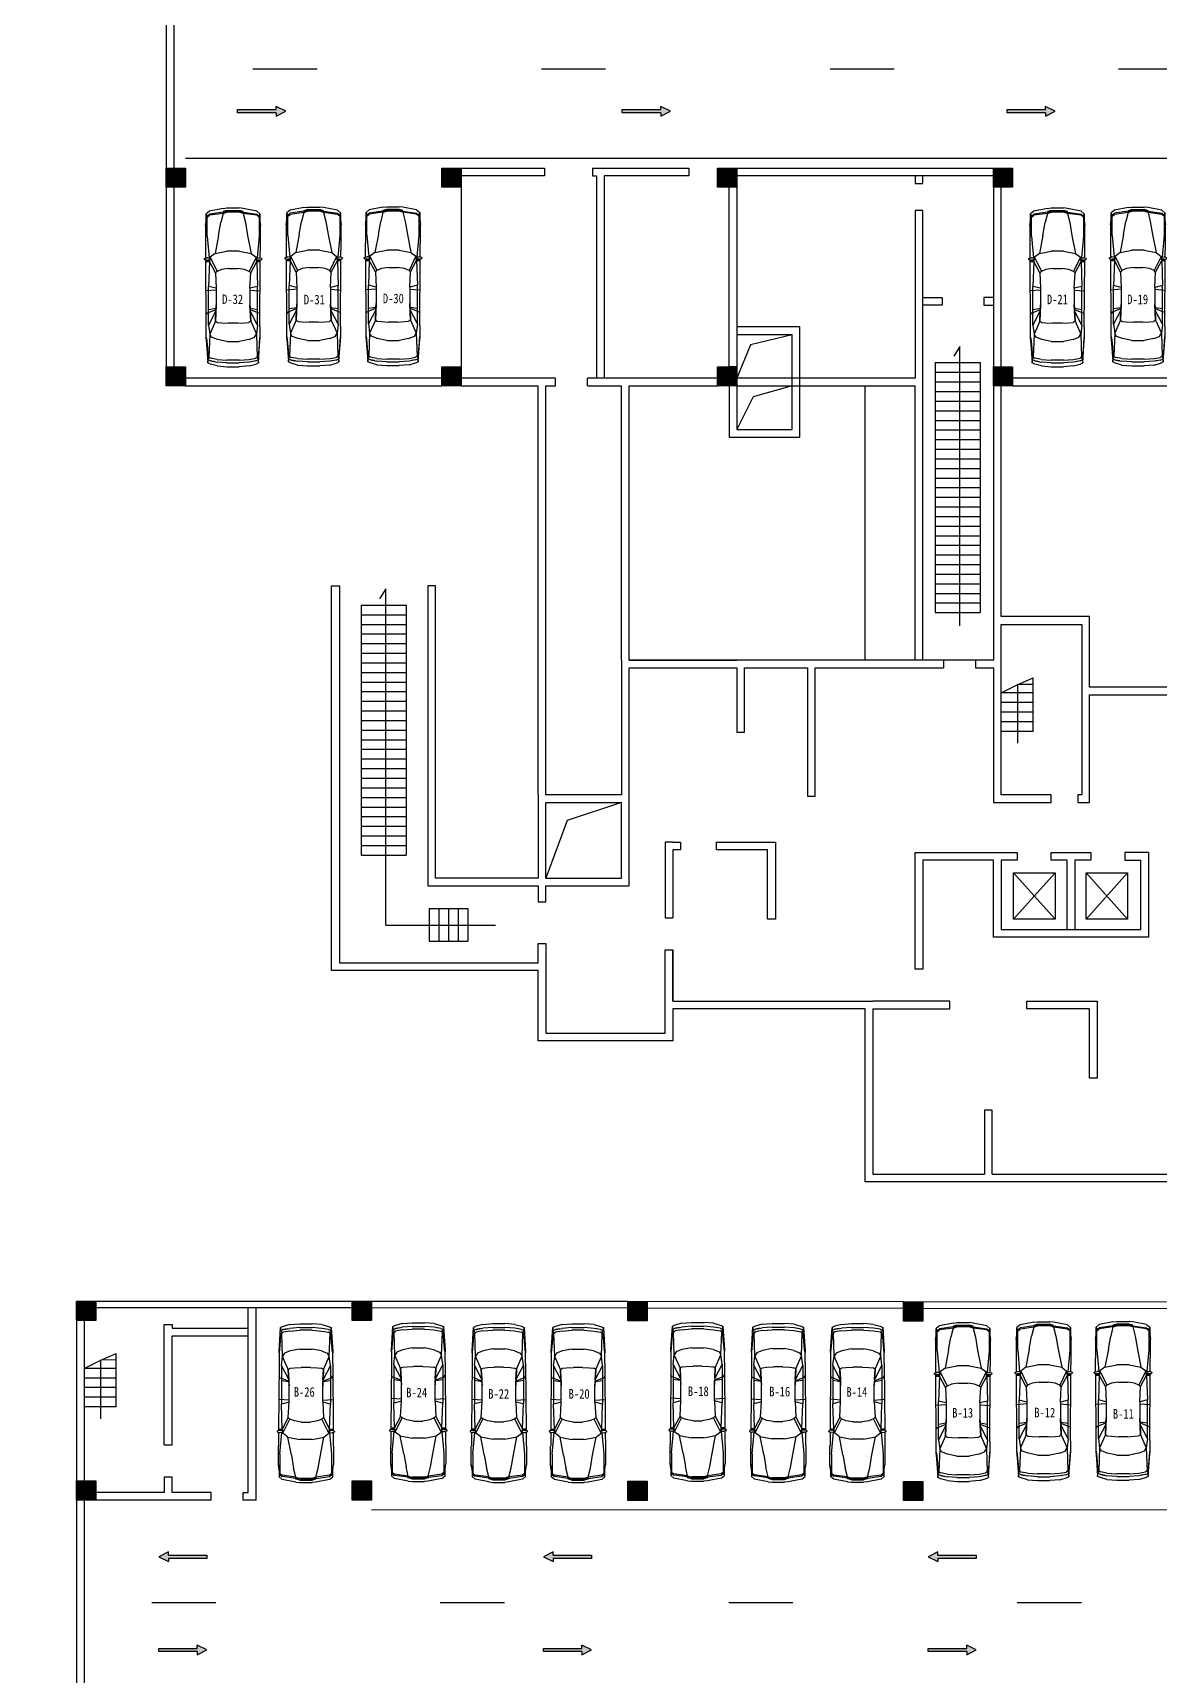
# Model space of a CAD drawing. Extents: x -266505272703 to 7385419, y -354256 to 107640740655.
# Drawn here: x 3413042 to 3448173, y -201008 to -149761 of the extents above; entities that cross this region are included whole.
import ezdxf

# ---------------------------------------------------------------- set-up
doc = ezdxf.new("R2010")
doc.units = 0
doc.header["$LTSCALE"] = 1000
for name, color, linetype in [('jb1', 42, 'Continuous'), ('PUB_TEXT', 7, 'Continuous'), ('QC', 8, 'Continuous'), ('ROOF', 4, 'Continuous'), ('图框', 6, 'Continuous'), ('红线', 1, 'Continuous')]:
    doc.layers.add(name, color=color, linetype=linetype)
doc.styles.get("Standard").update_dxf_attribs({"font": 'rs.shx', "bigfont": 'hztxt.shx'})
doc.styles.add('STYLE2', font='NSimSun.ttf', dxfattribs={"width": 0.8})

# ---------------------------------------------------------------- blocks, each defined once
blk = doc.blocks.new('M_F27')
for p, q in [((-2489, 522), (-2426, 736)), ((-2426, 736), (-2389, 824)), ((-2389, 824), (-1610, 874)), ((-2389, 824), (-1560, 874)), ((-2264, 812), (-2389, 824)), ((-2326, 736), (-2364, 522)), ((-2326, 736), (-2351, 596)), ((-2351, 594), (-2351, 596)), ((-2326, 736), (-2288, 811)), ((-2200, 786), (-2288, 811)), ((-2276, 522), (-2238, 736)), ((-2200, 786), (-2238, 736)), ((-1560, 874), (-2212, 815)), ((-2208, 815), (-2211, 814)), ((-1660, 862), (-2208, 815)), ((-1446, 761), (-2200, 786)), ((-1560, 874), (-1660, 862)), ((-1622, 510), (-1547, 698)), ((-1617, 869), (-1620, 866)), ((-1208, 874), (-1610, 874)), ((-1547, 698), (-1446, 761)), ((-1145, 799), (-1446, 761)), ((-1019, 572), (-1446, 761)), ((-1208, 874), (980, 889)), ((-1145, 799), (-682, 557)), ((-1145, 799), (124, 799)), ((-1019, 572), (-1057, 510)), ((-680, 556), (-1019, 572)), ((-1019, 572), (-479, 547)), ((-743, 849), (-793, 874)), ((-730, 799), (-743, 849)), ((-630, 555), (-730, 799)), ((-680, 556), (-630, 555)), ((-642, 799), (-605, 554)), ((-605, 554), (-630, 555)), ((-479, 547), (-605, 554)), ((61, 547), (-479, 547)), ((-2, 547), (-27, 877)), ((124, 799), (61, 547)), ((61, 547), (564, 572)), ((941, 773), (124, 799)), ((564, 572), (941, 773)), ((564, 572), (614, 522)), ((1079, 748), (614, 522)), ((941, 773), (941, 874)), ((983, 777), (941, 773)), ((941, 773), (987, 765)), ((980, 902), (995, 790)), ((980, 790), (980, 898)), ((995, 790), (980, 790)), ((980, 790), (992, 746)), ((984, 905), (1020, 939)), ((992, 746), (1021, 747)), ((995, 790), (1022, 746)), ((1022, 748), (995, 790)), ((1021, 747), (1022, 748)), ((1053, 768), (1022, 746)), ((1036, 935), (1062, 857)), ((1036, 756), (1079, 748)), ((1051, 889), (1497, 893)), ((1057, 776), (1062, 857)), ((1770, 849), (1058, 784)), ((1204, 585), (1079, 748)), ((1795, 472), (1204, 585)), ((1280, 196), (1204, 585)), ((1506, 899), (2121, 899)), ((2461, 849), (1770, 849)), ((2272, 876), (2121, 899)), ((2272, 876), (2272, 874)), ((2437, 851), (2272, 876)), ((2511, 874), (2287, 874)), ((2398, 849), (2461, 773)), ((2437, 850), (2433, 851)), ((2498, 773), (2436, 849)), ((2511, 874), (2450, 850)), ((2461, 773), (2523, 321)), ((2561, 321), (2498, 773)), ((2599, 773), (2511, 874)), ((2599, 773), (2687, 321)), ((-2489, 522), (-2514, 196)), ((-2514, -206), (-2514, 196)), ((-2364, 522), (-2389, 196)), ((-2389, -206), (-2389, 196)), ((-2301, 196), (-2276, 522)), ((-2301, 196), (-2301, -206)), ((-1622, 510), (-1685, 196)), ((-1685, -206), (-1685, 196)), ((-1082, 145), (-1070, 371)), ((-1082, 145), (-1082, -156)), ((-1070, 371), (-1057, 510)), ((614, 522), (677, 371)), ((677, 371), (714, 145)), ((714, -156), (714, 145)), ((1280, 196), (1280, -206)), ((2222, 397), (1795, 472)), ((2523, 321), (2222, 397)), ((2523, 321), (2586, 321)), ((2523, 321), (2561, 196)), ((2580, 196), (2542, 321)), ((2561, 196), (2561, -206)), ((2611, 196), (2574, 321)), ((2580, 321), (2618, 196)), ((2580, 196), (2580, -206)), ((2611, 196), (2611, -206)), ((2618, -206), (2618, 196)), ((2687, 321), (2699, 196)), ((2699, -206), (2699, 196)), ((-2489, -533), (-2514, -206)), ((-2489, -533), (-2426, -747)), ((-2389, -206), (-2364, -533)), ((-2326, -747), (-2364, -533)), ((-2276, -533), (-2301, -206)), ((-2276, -533), (-2238, -747)), ((-1685, -206), (-1622, -520)), ((-1622, -520), (-1547, -709)), ((-1070, -382), (-1082, -156)), ((-1057, -520), (-1070, -382)), ((-1019, -583), (-1057, -520)), ((614, -533), (564, -583)), ((677, -382), (614, -533)), ((1079, -759), (614, -533)), ((714, -156), (677, -382)), ((1204, -596), (1280, -206)), ((1795, -483), (1204, -596)), ((1795, -483), (2222, -407)), ((2523, -332), (2222, -407)), ((2523, -332), (2461, -784)), ((2561, -332), (2498, -784)), ((2523, -332), (2561, -206)), ((2586, -332), (2523, -332)), ((2580, -206), (2542, -332)), ((2618, -6), (2561, -6)), ((2574, -332), (2611, -206)), ((2618, -206), (2580, -332)), ((2687, -332), (2599, -784)), ((2687, -332), (2699, -206)), ((-2426, -747), (-2389, -835)), ((-2389, -835), (-2264, -823)), ((-1560, -885), (-2389, -835)), ((-1610, -885), (-2389, -835)), ((-2351, -607), (-2351, -605)), ((-2351, -607), (-2326, -747)), ((-2326, -747), (-2288, -822)), ((-2288, -822), (-2200, -797)), ((-2200, -797), (-2238, -747)), ((-2212, -826), (-1560, -885)), ((-2208, -826), (-2211, -825)), ((-1660, -872), (-2208, -826)), ((-1446, -772), (-2200, -797)), ((-1560, -885), (-1660, -872)), ((-1621, -877), (-1617, -880)), ((-1610, -885), (-1208, -885)), ((-1547, -709), (-1446, -772)), ((-1019, -583), (-1446, -772)), ((-1145, -809), (-1446, -772)), ((-1208, -885), (980, -900)), ((-682, -568), (-1145, -809)), ((-1145, -809), (124, -809)), ((-479, -558), (-1019, -583)), ((-1019, -583), (-680, -567)), ((-743, -860), (-793, -885)), ((-743, -860), (-730, -809)), ((-730, -809), (-630, -566)), ((-680, -567), (-682, -568)), ((-680, -567), (-630, -566)), ((-605, -565), (-642, -809)), ((-630, -566), (-605, -565)), ((-605, -565), (-479, -558)), ((61, -558), (-479, -558)), ((-2, -558), (-27, -884)), ((61, -558), (124, -809)), ((564, -583), (61, -558)), ((941, -784), (124, -809)), ((564, -583), (941, -784)), ((987, -776), (941, -784)), ((983, -788), (941, -784)), ((941, -885), (941, -784)), ((992, -757), (980, -800)), ((995, -800), (980, -800)), ((995, -800), (980, -913)), ((980, -909), (980, -800)), ((984, -916), (1020, -950)), ((992, -757), (1021, -758)), ((995, -800), (1022, -757)), ((1022, -758), (995, -800)), ((1021, -758), (1022, -758)), ((1022, -757), (1053, -779)), ((1036, -767), (1079, -759)), ((1036, -946), (1062, -867)), ((1051, -901), (1497, -904)), ((1057, -787), (1062, -867)), ((1770, -860), (1058, -795)), ((1204, -596), (1079, -759)), ((2121, -910), (1506, -910)), ((1770, -860), (2461, -860)), ((2121, -910), (2272, -887)), ((2270, -887), (2121, -910)), ((2437, -861), (2272, -887)), ((2272, -885), (2272, -887)), ((2285, -885), (2511, -885)), ((2398, -860), (2461, -784)), ((2436, -860), (2498, -784)), ((2437, -861), (2436, -860)), ((2450, -861), (2511, -885)), ((2599, -784), (2511, -885))]:
    blk.add_line(p, q)
for centre, start, end in [((990, 898), 132.965, 179.7454), ((1027, 932), 18.1573, 132.965), ((1047, 776), 305.1542, 356.8636), ((990, -909), 180.2546, 227.035), ((1027, -942), 227.035, 341.8427), ((1047, -787), 3.1798, 54.8458)]:
    blk.add_arc(centre, 10, start, end)
at = {"width": 0.8, "flags": 9}
for tag in ['XSIZE', 'YSIZE']:
    blk.add_attdef(tag, (0, 0), '', height=0.5, dxfattribs=at)

msp = doc.modelspace()

# ---------------------------------------------------------------- hatches: boundary and pattern name
at = {"layer": 'jb1', "linetype": 'ByBlock'}
h = msp.add_hatch(color=256, dxfattribs=at)
h.paths.add_polyline_path([(3207028, 61244), (3207028, -349256), (3784028, -349256), (3784028, 61244)], flags=16)
h.paths.add_polyline_path([(3194528, -354256), (3194528, 66244), (3789028, 66244), (3789028, -354256)])
h.paths.add_polyline_path([(3205987, -18360), (3205987, -12971), (3203126, -12971), (3203126, -18360)], flags=24)
h.paths.add_polyline_path([(3201099, -18348), (3201099, -12948), (3198270, -12948), (3198270, -18348)], flags=24)
edge = h.paths.add_edge_path(flags=16)
edge.add_line((3207028, 61244), (3197028, 61244))
edge.add_line((3197028, 61244), (3197028, -23256))
edge.add_line((3197028, -23256), (3207028, -23256))
edge = h.paths.add_edge_path(flags=16)
edge.add_line((3202028, 61244), (3202028, -18256))
h.paths.add_polyline_path([(3201021, -22371), (3201021, -20286), (3198223, -20286), (3198223, -22371)], flags=24)
h.paths.add_polyline_path([(3205457, -22424), (3205457, -20318), (3202722, -20318), (3202722, -22424)], flags=24)
edge = h.paths.add_edge_path(flags=0)
edge.add_line((3197028, -18256), (3207028, -18256))
edge = h.paths.add_edge_path(flags=0)
edge.add_line((3197028, -10756), (3207028, -10756))
edge = h.paths.add_edge_path(flags=0)
edge.add_line((3197028, 744), (3207028, 744))
h.paths.add_polyline_path([(3205940, 8359), (3205940, 13623), (3203017, 13623), (3203017, 8359)], flags=24)
h.paths.add_polyline_path([(3200990, 8419), (3200990, 12965), (3198161, 12965), (3198161, 8419)], flags=24)
edge = h.paths.add_edge_path(flags=0)
edge.add_line((3197028, 8244), (3207028, 8244))
edge = h.paths.add_edge_path(flags=0)
edge.add_line((3197028, 15744), (3207028, 15744))
h.paths.add_polyline_path([(3201180, 34865), (3201180, 40170), (3198382, 40170), (3198382, 34865)], flags=24)
h.paths.add_polyline_path([(3205969, 34786), (3205969, 39997), (3203329, 39997), (3203329, 34786)], flags=24)
edge = h.paths.add_edge_path(flags=0)
edge.add_line((3197028, 27244), (3207028, 27244))
edge = h.paths.add_edge_path(flags=0)
edge.add_line((3197028, 34744), (3207028, 34744))
edge = h.paths.add_edge_path(flags=0)
edge.add_line((3197028, 42244), (3207028, 42244))
edge = h.paths.add_edge_path(flags=0)
edge.add_line((3197028, 53744), (3207028, 53744))
edge = h.paths.add_edge_path(flags=0)
edge.add_line((3504528, -349256), (3504528, -335256))
edge.add_line((3504528, -335256), (3784028, -335256))
edge = h.paths.add_edge_path(flags=0)
edge.add_line((3580028, -344756), (3670028, -344756))
edge = h.paths.add_edge_path(flags=0)
edge.add_line((3580028, -340256), (3670028, -340256))
h.paths.add_polyline_path([(3580921, -339322), (3586279, -339322), (3586279, -336555), (3580921, -336555)], flags=8)
h.paths.add_polyline_path([(3581167, -348327), (3586242, -348327), (3586242, -345529), (3581167, -345529)], flags=8)
edge = h.paths.add_edge_path(flags=0)
edge.add_line((3511834, -341564), (3511834, -341020))
edge = h.paths.add_edge_path(flags=0)
edge.add_line((3518840, -341020), (3518840, -341564))
edge = h.paths.add_edge_path(flags=0)
edge.add_line((3517008, -341564), (3517008, -341020))
edge = h.paths.add_edge_path(flags=0)
edge.add_arc((3515337, -341290), 439, 0, 360)
edge = h.paths.add_edge_path(flags=0)
edge.add_arc((3515337, -341290), 952, 0, 360)
edge = h.paths.add_edge_path(flags=0)
edge.add_line((3513691, -341020), (3513691, -341564))
edge = h.paths.add_edge_path(flags=0)
edge.add_line((3580028, -349256), (3580028, -335256))
h.paths.add_polyline_path([(3528821, -347040), (3562658, -347040), (3562658, -344592), (3528821, -344592)], flags=8)
edge = h.paths.add_edge_path(flags=0)
edge.add_arc((3514570, -346293), 254, 23.8671, 164.0253)
edge = h.paths.add_edge_path(flags=0)
edge.add_line((3514326, -346552), (3514326, -346775))
edge.add_line((3514326, -346775), (3514216, -346775))
edge.add_line((3514216, -346775), (3514216, -346328))
edge = h.paths.add_edge_path(flags=0)
edge.add_line((3514216, -346258), (3514216, -345945))
edge.add_line((3514216, -345945), (3514326, -345945))
edge.add_line((3514326, -345945), (3514326, -346034))
edge = h.paths.add_edge_path(flags=0)
edge.add_line((3513019, -343617), (3515077, -343617))
edge = h.paths.add_edge_path(flags=0)
edge.add_line((3515077, -344162), (3513019, -344162))
edge = h.paths.add_edge_path(flags=0)
edge.add_line((3513019, -341564), (3513019, -343617))
edge = h.paths.add_edge_path(flags=0)
edge.add_line((3512499, -343617), (3512499, -341564))
edge = h.paths.add_edge_path(flags=0)
edge.add_line((3513019, -344830), (3512499, -344830))
h.paths.add_polyline_path([(3512811, -345945), (3512918, -345945), (3512918, -346778), (3512811, -346778)], flags=0)
h.paths.add_polyline_path([(3512802, -345680), (3512915, -345680), (3512915, -345855), (3512802, -345855)], flags=0)
edge = h.paths.add_edge_path(flags=0)
edge.add_line((3512499, -344830), (3512499, -344162))
edge = h.paths.add_edge_path(flags=0)
edge.add_line((3511834, -343617), (3512499, -343617))
edge = h.paths.add_edge_path(flags=0)
edge.add_line((3511834, -344162), (3511834, -343617))
edge = h.paths.add_edge_path(flags=0)
edge.add_line((3512499, -344162), (3511834, -344162))
edge = h.paths.add_edge_path(flags=0)
edge.add_line((3512484, -346058), (3512484, -346775))
edge.add_line((3512484, -346775), (3512370, -346775))
edge.add_line((3512370, -346775), (3512370, -346058))
edge = h.paths.add_edge_path(flags=0)
edge.add_line((3512370, -346058), (3512213, -346058))
edge.add_line((3512213, -346058), (3512213, -345948))
edge.add_line((3512213, -345948), (3512370, -345948))
edge = h.paths.add_edge_path(flags=0)
edge.add_line((3512370, -345948), (3512370, -345683))
edge.add_line((3512370, -345683), (3512484, -345683))
edge.add_line((3512484, -345683), (3512484, -345948))
edge = h.paths.add_edge_path(flags=0)
edge.add_line((3512484, -345948), (3512641, -345948))
edge.add_line((3512641, -345948), (3512641, -346058))
edge.add_line((3512641, -346058), (3512484, -346058))
edge = h.paths.add_edge_path(flags=0)
edge.add_line((3513019, -344162), (3513019, -344830))
edge = h.paths.add_edge_path(flags=0)
edge.add_arc((3514570, -346293), 356, 174.3933, 185.6067)
edge = h.paths.add_edge_path(flags=0)
edge.add_arc((3513552, -346367), 312, 10.9739, 349.0261)
edge = h.paths.add_edge_path(flags=0)
edge.add_line((3513859, -346308), (3513859, -346427))
edge = h.paths.add_edge_path(flags=0)
edge.add_arc((3513552, -346367), 428, 44.2885, 315.7115)
edge = h.paths.add_edge_path(flags=0)
edge.add_line((3513859, -346068), (3513859, -345945))
edge.add_line((3513859, -345945), (3513978, -345945))
edge.add_line((3513978, -345945), (3513978, -346781))
edge.add_line((3513978, -346781), (3513859, -346781))
edge.add_line((3513859, -346781), (3513859, -346666))
edge = h.paths.add_edge_path(flags=0)
edge.add_line((3512499, -341564), (3511834, -341564))
edge = h.paths.add_edge_path(flags=0)
edge.add_line((3513691, -341564), (3513019, -341564))
edge = h.paths.add_edge_path(flags=0)
edge.add_line((3518197, -341564), (3518197, -343617))
edge = h.paths.add_edge_path(flags=0)
edge.add_line((3517677, -343617), (3517677, -341564))
edge = h.paths.add_edge_path(flags=0)
edge.add_line((3518865, -344162), (3518197, -344162))
edge = h.paths.add_edge_path(flags=0)
edge.add_line((3518197, -343617), (3518865, -343617))
edge = h.paths.add_edge_path(flags=0)
edge.add_line((3518197, -344162), (3518197, -344830))
edge = h.paths.add_edge_path(flags=0)
edge.add_line((3518865, -343617), (3518865, -344162))
edge = h.paths.add_edge_path(flags=0)
edge.add_line((3515597, -342974), (3515597, -343617))
edge = h.paths.add_edge_path(flags=0)
edge.add_line((3515077, -342974), (3515597, -342974))
edge = h.paths.add_edge_path(flags=0)
edge.add_line((3515077, -343617), (3515077, -342974))
edge = h.paths.add_edge_path(flags=0)
edge.add_line((3515597, -343617), (3517677, -343617))
edge = h.paths.add_edge_path(flags=0)
edge.add_line((3517677, -344830), (3517677, -344162))
edge = h.paths.add_edge_path(flags=0)
edge.add_line((3517677, -344162), (3515597, -344162))
edge = h.paths.add_edge_path(flags=0)
edge.add_line((3515077, -344805), (3515077, -344162))
edge = h.paths.add_edge_path(flags=0)
edge.add_line((3515597, -344805), (3515077, -344805))
edge = h.paths.add_edge_path(flags=0)
edge.add_line((3515597, -344162), (3515597, -344805))
edge = h.paths.add_edge_path(flags=0)
edge.add_line((3518197, -344830), (3517677, -344830))
edge = h.paths.add_edge_path(flags=0)
edge.add_arc((3518301, -346289), 254, 23.8671, 164.0253)
edge = h.paths.add_edge_path(flags=0)
edge.add_line((3518057, -346219), (3518057, -346359))
edge = h.paths.add_edge_path(flags=0)
edge.add_line((3518057, -346359), (3518057, -346548))
edge = h.paths.add_edge_path(flags=0)
edge.add_line((3518057, -346548), (3518057, -346771))
edge.add_line((3518057, -346771), (3517947, -346771))
edge.add_line((3517947, -346771), (3517947, -346324))
edge = h.paths.add_edge_path(flags=0)
edge.add_arc((3518301, -346289), 356, 174.3933, 185.6067)
edge = h.paths.add_edge_path(flags=0)
edge.add_line((3517947, -346255), (3517947, -345941))
edge.add_line((3517947, -345941), (3518057, -345941))
edge.add_line((3518057, -345941), (3518057, -346030))
edge = h.paths.add_edge_path(flags=0)
edge.add_arc((3518301, -346289), 356, 11.9054, 133.2969)
edge = h.paths.add_edge_path(flags=0)
edge.add_line((3518649, -346216), (3518649, -346771))
edge.add_line((3518649, -346771), (3518533, -346771))
edge.add_line((3518533, -346771), (3518533, -346559))
edge = h.paths.add_edge_path(flags=0)
edge.add_line((3518533, -346392), (3518533, -346559))
edge = h.paths.add_edge_path(flags=0)
edge.add_line((3518533, -346392), (3518533, -346187))
edge = h.paths.add_edge_path(flags=0)
edge.add_arc((3517283, -346363), 312, 10.9739, 349.0261)
edge = h.paths.add_edge_path(flags=0)
edge.add_line((3517590, -346304), (3517590, -346423))
edge = h.paths.add_edge_path(flags=0)
edge.add_arc((3517283, -346363), 428, 44.2885, 315.7115)
edge = h.paths.add_edge_path(flags=0)
edge.add_line((3517590, -346064), (3517590, -345941))
edge.add_line((3517590, -345941), (3517709, -345941))
edge.add_line((3517709, -345941), (3517709, -346777))
edge.add_line((3517709, -346777), (3517590, -346777))
edge.add_line((3517590, -346777), (3517590, -346663))
edge = h.paths.add_edge_path(flags=0)
edge.add_line((3516060, -346333), (3516060, -346166))
edge = h.paths.add_edge_path(flags=0)
edge.add_line((3516060, -346333), (3516060, -346538))
edge = h.paths.add_edge_path(flags=0)
edge.add_arc((3516292, -346436), 254, 203.8671, 344.0253)
edge = h.paths.add_edge_path(flags=0)
edge.add_line((3516537, -346505), (3516537, -346366))
edge = h.paths.add_edge_path(flags=0)
edge.add_line((3516537, -346366), (3516537, -346176))
edge = h.paths.add_edge_path(flags=0)
edge.add_line((3516537, -346176), (3516537, -345954))
edge.add_line((3516537, -345954), (3516647, -345954))
edge.add_line((3516647, -345954), (3516647, -346401))
edge = h.paths.add_edge_path(flags=0)
edge.add_arc((3516292, -346436), 356, 354.3933, 365.6067)
edge = h.paths.add_edge_path(flags=0)
edge.add_line((3516647, -346470), (3516647, -346784))
edge.add_line((3516647, -346784), (3516537, -346784))
edge.add_line((3516537, -346784), (3516537, -346695))
edge = h.paths.add_edge_path(flags=0)
edge.add_arc((3516292, -346436), 356, 191.9054, 313.2969)
edge = h.paths.add_edge_path(flags=0)
edge.add_line((3515944, -346509), (3515944, -345954))
edge.add_line((3515944, -345954), (3516060, -345954))
edge.add_line((3516060, -345954), (3516060, -346166))
h.paths.add_polyline_path([(3515258, -347039), (3515371, -346773), (3515050, -345951), (3515179, -345951), (3515429, -346606), (3515696, -345947), (3515822, -345947), (3515379, -347039)], flags=0)
edge = h.paths.add_edge_path(flags=0)
edge.add_line((3514326, -346223), (3514326, -346363))
edge = h.paths.add_edge_path(flags=0)
edge.add_line((3514326, -346363), (3514326, -346552))
edge = h.paths.add_edge_path(flags=0)
edge.add_arc((3514570, -346293), 356, 11.9054, 133.2969)
edge = h.paths.add_edge_path(flags=0)
edge.add_line((3514918, -346220), (3514918, -346775))
edge.add_line((3514918, -346775), (3514802, -346775))
edge.add_line((3514802, -346775), (3514802, -346563))
edge = h.paths.add_edge_path(flags=0)
edge.add_line((3514802, -346396), (3514802, -346563))
edge = h.paths.add_edge_path(flags=0)
edge.add_line((3514802, -346396), (3514802, -346190))
edge = h.paths.add_edge_path(flags=0)
edge.add_line((3518840, -341564), (3518197, -341564))
edge = h.paths.add_edge_path(flags=0)
edge.add_line((3517677, -341564), (3517008, -341564))
h.paths.add_polyline_path([(3580874, -344098), (3586179, -344098), (3586179, -341300), (3580874, -341300)], flags=8)
edge = h.paths.add_edge_path(flags=0)
edge.add_line((3515077, -338991), (3513019, -338991))
edge = h.paths.add_edge_path(flags=0)
edge.add_line((3513019, -338447), (3515077, -338447))
edge = h.paths.add_edge_path(flags=0)
edge.add_line((3512499, -337779), (3513019, -337779))
edge = h.paths.add_edge_path(flags=0)
edge.add_line((3511834, -338447), (3512499, -338447))
edge = h.paths.add_edge_path(flags=0)
edge.add_line((3511834, -338991), (3511834, -338447))
edge = h.paths.add_edge_path(flags=0)
edge.add_line((3512499, -338991), (3511834, -338991))
edge = h.paths.add_edge_path(flags=0)
edge.add_line((3512499, -338447), (3512499, -337779))
edge = h.paths.add_edge_path(flags=0)
edge.add_line((3511834, -341020), (3512499, -341020))
edge = h.paths.add_edge_path(flags=0)
edge.add_line((3512499, -341020), (3512499, -338991))
edge = h.paths.add_edge_path(flags=0)
edge.add_line((3513019, -337779), (3513019, -338447))
edge = h.paths.add_edge_path(flags=0)
edge.add_line((3513019, -341020), (3513691, -341020))
edge = h.paths.add_edge_path(flags=0)
edge.add_line((3513019, -338991), (3513019, -341020))
edge = h.paths.add_edge_path(flags=0)
edge.add_line((3518865, -338991), (3518197, -338991))
edge = h.paths.add_edge_path(flags=0)
edge.add_line((3518197, -338447), (3518865, -338447))
edge = h.paths.add_edge_path(flags=0)
edge.add_line((3518197, -337779), (3518197, -338447))
edge = h.paths.add_edge_path(flags=0)
edge.add_line((3518865, -338447), (3518865, -338991))
edge = h.paths.add_edge_path(flags=0)
edge.add_line((3517677, -338991), (3515622, -338991))
edge = h.paths.add_edge_path(flags=0)
edge.add_line((3515077, -339634), (3515077, -338991))
edge = h.paths.add_edge_path(flags=0)
edge.add_line((3515622, -339634), (3515077, -339634))
edge = h.paths.add_edge_path(flags=0)
edge.add_line((3515622, -338991), (3515622, -339634))
edge = h.paths.add_edge_path(flags=0)
edge.add_line((3515622, -337804), (3515622, -338447))
edge = h.paths.add_edge_path(flags=0)
edge.add_line((3515077, -337804), (3515622, -337804))
edge = h.paths.add_edge_path(flags=0)
edge.add_line((3515077, -338447), (3515077, -337804))
edge = h.paths.add_edge_path(flags=0)
edge.add_line((3515622, -338447), (3517677, -338447))
edge = h.paths.add_edge_path(flags=0)
edge.add_line((3517677, -338447), (3517677, -337779))
edge = h.paths.add_edge_path(flags=0)
edge.add_line((3517677, -337779), (3518197, -337779))
edge = h.paths.add_edge_path(flags=0)
edge.add_line((3518197, -341020), (3518840, -341020))
edge = h.paths.add_edge_path(flags=0)
edge.add_line((3517008, -341020), (3517677, -341020))
edge = h.paths.add_edge_path(flags=0)
edge.add_line((3517677, -341020), (3517677, -338991))
edge = h.paths.add_edge_path(flags=0)
edge.add_line((3518197, -338991), (3518197, -341020))
h.paths.add_polyline_path([(3748525, -351778), (3760192, -351778), (3760192, -349903), (3748525, -349903)], flags=24)
edge = h.paths.add_edge_path(flags=0)
edge.add_line((3710028, -342256), (3784028, -342256))
edge = h.paths.add_edge_path(flags=0)
edge.add_line((3601028, -335256), (3601028, -349256))
edge = h.paths.add_edge_path(flags=0)
edge.add_line((3589528, -335256), (3589528, -349256))
edge = h.paths.add_edge_path(flags=0)
edge.add_line((3612528, -335256), (3612528, -349256))
edge = h.paths.add_edge_path(flags=0)
edge.add_line((3624028, -335256), (3624028, -349256))
edge = h.paths.add_edge_path(flags=0)
edge.add_line((3647028, -335256), (3647028, -349256))
edge = h.paths.add_edge_path(flags=0)
edge.add_line((3635528, -335256), (3635528, -349256))
edge = h.paths.add_edge_path(flags=0)
edge.add_line((3658528, -335256), (3658528, -349256))
edge = h.paths.add_edge_path(flags=0)
edge.add_line((3670028, -335256), (3670028, -349256))
h.paths.add_polyline_path([(3711053, -341578), (3716432, -341578), (3716432, -338749), (3711053, -338749)], flags=8)
edge = h.paths.add_edge_path(flags=0)
edge.add_line((3710028, -335256), (3710028, -349256))
edge = h.paths.add_edge_path(flags=0)
edge.add_line((3720028, -335256), (3720028, -349256))
h.paths.add_polyline_path([(3711079, -345640), (3716406, -345640), (3716406, -342968), (3711079, -342968)], flags=8)
h.paths.add_polyline_path([(3711053, -348311), (3716432, -348311), (3716432, -345482), (3711053, -345482)], flags=8)
h.paths.add_polyline_path([(3624911, -339311), (3632210, -339311), (3632210, -336482), (3624911, -336482)], flags=8)
h.paths.add_polyline_path([(3602005, -339364), (3609221, -339364), (3609221, -336472), (3602005, -336472)], flags=8)
h.paths.add_polyline_path([(3590516, -339353), (3597689, -339353), (3597689, -336524), (3590516, -336524)], flags=8)
h.paths.add_polyline_path([(3613157, -339384), (3619486, -339384), (3619486, -336493), (3613157, -336493)], flags=8)
h.paths.add_polyline_path([(3647932, -339290), (3655148, -339290), (3655148, -336587), (3647932, -336587)], flags=8)
h.paths.add_polyline_path([(3636077, -339384), (3642406, -339384), (3642406, -336493), (3636077, -336493)], flags=8)
h.paths.add_polyline_path([(3659500, -339327), (3666558, -339327), (3666558, -336529), (3659500, -336529)], flags=8)
h.paths.add_polyline_path([(3711074, -338940), (3716222, -338940), (3716222, -336236), (3711074, -336236)], flags=8)
edge = h.paths.add_edge_path(flags=0)
edge.add_line((3760028, -335256), (3760028, -349256))
edge = h.paths.add_edge_path(flags=0)
edge.add_line((3770028, -335256), (3770028, -349256))
h.paths.add_polyline_path([(3761611, -342149), (3766706, -342149), (3766706, -339414), (3761611, -339414)], flags=8)
h.paths.add_polyline_path([(3768122, -351862), (3777724, -351862), (3777724, -349980), (3768122, -349980)], flags=24)
edge = h.paths.add_edge_path(flags=0)
edge.add_line((3760028, -345756), (3784028, -345756))
h.paths.add_polyline_path([(3761437, -348959), (3766512, -348959), (3766512, -346162), (3761437, -346162)], flags=8)
h.paths.add_polyline_path([(3761482, -345773), (3766693, -345773), (3766693, -342881), (3761482, -342881)], flags=8)
edge = h.paths.add_edge_path(flags=0)
edge.add_line((3760028, -338756), (3784028, -338756))
h.paths.add_polyline_path([(3761355, -338711), (3766723, -338711), (3766723, -335787), (3761355, -335787)], flags=8)
h.paths.add_polyline_path([(3732909, -341175), (3744153, -341175), (3744153, -336791), (3732909, -336791)], flags=8)
h.paths.add_polyline_path([(3774282, -341950), (3776471, -341950), (3776471, -339865), (3774282, -339865)], flags=8)
h.paths.add_polyline_path([(3681133, -345871), (3701185, -345871), (3701185, -340511), (3681133, -340511)], flags=8)
h.paths.add_polyline_path([(3444535, -317388), (3497618, -317388), (3497618, -307471), (3444535, -307471)], flags=8)
for points in [[(3417201, -154579), (3417803, -154579), (3417803, -153979), (3417201, -153979)], [(3417201, -154579), (3417803, -154579), (3417803, -153979), (3417201, -153979)], [(3425802, -154579), (3426403, -154579), (3426403, -153978), (3425802, -153978)], [(3434402, -154579), (3435003, -154579), (3435003, -153978), (3434402, -153978)], [(3443002, -154579), (3443603, -154579), (3443603, -153978), (3443002, -153978)], [(3417201, -160779), (3417803, -160779), (3417803, -160179), (3417201, -160179)], [(3417201, -160779), (3417803, -160779), (3417803, -160179), (3417201, -160179)], [(3425802, -160779), (3426403, -160779), (3426403, -160178), (3425802, -160178)], [(3434402, -160779), (3435003, -160779), (3435003, -160178), (3434402, -160178)], [(3443002, -160779), (3443603, -160779), (3443603, -160178), (3443002, -160178)], [(3414402, -189945), (3415004, -189945), (3415004, -189344), (3414402, -189344)], [(3423002, -189945), (3423604, -189945), (3423604, -189344), (3423002, -189344)], [(3431602, -189954), (3432204, -189954), (3432204, -189353), (3431602, -189353)], [(3440202, -189962), (3440804, -189962), (3440804, -189362), (3440202, -189362)], [(3414403, -195545), (3415004, -195545), (3415004, -194944), (3414403, -194944)], [(3423003, -195545), (3423604, -195545), (3423604, -194944), (3423003, -194944)], [(3431603, -195554), (3432204, -195554), (3432204, -194953), (3431603, -194953)], [(3440203, -195562), (3440804, -195562), (3440804, -194962), (3440203, -194962)]]:
    msp.add_hatch(color=256, dxfattribs=at).paths.add_polyline_path(points)
at = {"layer": '图框', "linetype": 'ByBlock'}
for points in [[(3420628, -152256), (3420628, -152356), (3420928, -152206), (3420628, -152056), (3420628, -152156), (3419428, -152156), (3419428, -152256)], [(3432628, -152256), (3432628, -152356), (3432928, -152206), (3432628, -152056), (3432628, -152156), (3431428, -152156), (3431428, -152256)], [(3444628, -152256), (3444628, -152356), (3444928, -152206), (3444628, -152056), (3444628, -152156), (3443428, -152156), (3443428, -152256)], [(3417270, -197264), (3417270, -197164), (3416970, -197314), (3417270, -197464), (3417270, -197364), (3418470, -197364), (3418470, -197264)], [(3429270, -197264), (3429270, -197164), (3428970, -197314), (3429270, -197464), (3429270, -197364), (3430470, -197364), (3430470, -197264)], [(3441270, -197264), (3441270, -197164), (3440970, -197314), (3441270, -197464), (3441270, -197364), (3442470, -197364), (3442470, -197264)], [(3418170, -200272), (3418170, -200372), (3418470, -200222), (3418170, -200072), (3418170, -200172), (3416970, -200172), (3416970, -200272)], [(3430170, -200272), (3430170, -200372), (3430470, -200222), (3430170, -200072), (3430170, -200172), (3428970, -200172), (3428970, -200272)], [(3442170, -200272), (3442170, -200372), (3442470, -200222), (3442170, -200072), (3442170, -200172), (3440970, -200172), (3440970, -200272)]]:
    msp.add_hatch(color=256, dxfattribs=at).paths.add_polyline_path(points)

# ---------------------------------------------------------------- linework, layer by layer
at = {"layer": 'jb1', "linetype": 'ByBlock'}
for p, q in [((3417201, -147779), (3417201, -153979)), ((3417441, -147779), (3417441, -153979)), ((3435003, -153978), (3443002, -153978)), ((3443002, -154218), (3435003, -154218)), ((3440562, -154218), (3440562, -154458)), ((3440802, -154458), (3440802, -154218)), ((3443002, -153978), (3443002, -154218)), ((3443002, -154218), (3443002, -154218)), ((3417201, -154579), (3417201, -160179)), ((3417441, -154579), (3417441, -160179)), ((3434763, -160178), (3434763, -154579)), ((3435003, -154579), (3435003, -160178)), ((3440562, -154458), (3440802, -154458)), ((3443002, -154579), (3443002, -160178)), ((3443242, -160178), (3443242, -154579)), ((3440802, -155302), (3440562, -155302)), ((3440562, -155302), (3440562, -160539)), ((3440802, -160539), (3440802, -155302)), ((3440802, -158014), (3441402, -158014)), ((3441402, -158254), (3440802, -158254)), ((3441402, -158014), (3441402, -158254)), ((3443002, -158014), (3442702, -158014)), ((3442702, -158014), (3442702, -158254)), ((3442702, -158254), (3443002, -158254)), ((3436963, -158939), (3435003, -158939)), ((3436723, -159179), (3435003, -159179)), ((3436723, -159179), (3435422, -159498)), ((3436723, -162139), (3436723, -159179)), ((3436963, -160779), (3436963, -158939)), ((3435422, -159498), (3435003, -160539)), ((3441959, -159544), (3441765, -159851)), ((3441959, -168260), (3441959, -159544)), ((3435003, -160178), (3434763, -160178)), ((3441190, -160052), (3442590, -160052)), ((3441190, -160052), (3441190, -167852)), ((3441190, -160352), (3442590, -160352)), ((3442590, -160052), (3442590, -167852)), ((3443002, -160178), (3443002, -167978)), ((3426403, -160539), (3417803, -160539)), ((3417803, -160779), (3425802, -160779)), ((3429342, -160539), (3426403, -160539)), ((3426403, -160779), (3428802, -160779)), ((3428802, -173538), (3428802, -160779)), ((3429042, -173538), (3429042, -160779)), ((3429042, -160779), (3429342, -160779)), ((3429342, -160779), (3429342, -160539)), ((3435003, -160539), (3430342, -160539)), ((3430342, -160779), (3430342, -160539)), ((3430342, -160779), (3431402, -160779)), ((3431402, -169338), (3431402, -160779)), ((3431642, -169338), (3431642, -160779)), ((3431642, -160779), (3434402, -160779)), ((3434763, -160779), (3434763, -162379)), ((3440562, -160539), (3435003, -160539)), ((3435003, -160779), (3440562, -160779)), ((3435003, -160779), (3435003, -162139)), ((3436723, -160779), (3435507, -161117)), ((3436963, -162379), (3436963, -160779)), ((3440562, -169338), (3440562, -160779)), ((3440802, -169338), (3440802, -160539)), ((3441190, -160652), (3442590, -160652)), ((3443242, -167978), (3443242, -160779)), ((3451803, -160539), (3443603, -160539)), ((3443603, -160779), (3469004, -160779)), ((3435507, -161117), (3435003, -162139)), ((3441190, -160952), (3442590, -160952)), ((3441190, -161252), (3442590, -161252)), ((3441190, -161552), (3442590, -161552)), ((3441190, -161852), (3442590, -161852)), ((3434763, -162379), (3436963, -162379)), ((3435003, -162139), (3436723, -162139)), ((3441190, -162152), (3442590, -162152)), ((3441190, -162452), (3442590, -162452)), ((3441190, -162752), (3442590, -162752)), ((3441190, -163052), (3442590, -163052)), ((3441190, -163352), (3442590, -163352)), ((3441190, -163652), (3442590, -163652)), ((3441190, -163952), (3442590, -163952)), ((3441190, -164252), (3442590, -164252)), ((3441190, -164552), (3442590, -164552)), ((3441190, -164852), (3442590, -164852)), ((3441190, -165152), (3442590, -165152)), ((3441190, -165452), (3442590, -165452)), ((3441190, -165752), (3442590, -165752)), ((3441190, -166052), (3442590, -166052)), ((3441190, -166352), (3442590, -166352)), ((3422362, -179018), (3422362, -167018)), ((3422362, -167018), (3422602, -167018)), ((3422602, -167018), (3422602, -178778)), ((3425602, -167018), (3425362, -167018)), ((3425362, -167018), (3425362, -176138)), ((3425602, -176138), (3425602, -167018)), ((3441190, -166652), (3442590, -166652)), ((3441190, -166952), (3442590, -166952)), ((3424052, -167109), (3423857, -167417)), ((3424052, -175826), (3424052, -167109)), ((3441190, -167252), (3442590, -167252)), ((3441190, -167552), (3442590, -167552)), ((3423282, -167618), (3424682, -167618)), ((3423282, -167618), (3423282, -175418)), ((3423282, -167918), (3424682, -167918)), ((3424682, -167618), (3424682, -175418)), ((3441190, -167852), (3442590, -167852)), ((3443002, -167978), (3443002, -169338)), ((3446002, -167978), (3443242, -167978)), ((3446002, -170178), (3446002, -167978)), ((3423282, -168218), (3424682, -168218)), ((3423282, -168518), (3424682, -168518)), ((3443242, -169578), (3443242, -168218)), ((3443242, -168218), (3445762, -168218)), ((3445762, -168218), (3445762, -170418)), ((3423282, -168818), (3424682, -168818)), ((3423282, -169118), (3424682, -169118)), ((3423282, -169418), (3424682, -169418)), ((3431402, -169338), (3431402, -173538)), ((3431642, -169338), (3435002, -169338)), ((3440562, -169338), (3431642, -169338)), ((3431642, -173778), (3431642, -169578)), ((3431642, -169578), (3435002, -169578)), ((3435002, -169578), (3435002, -171578)), ((3435242, -169578), (3437202, -169578)), ((3435242, -171578), (3435242, -169578)), ((3437202, -169578), (3437202, -173578)), ((3437442, -169578), (3441444, -169578)), ((3437442, -173578), (3437442, -169578)), ((3441444, -169338), (3440802, -169338)), ((3441444, -169338), (3441444, -169578)), ((3443002, -169338), (3442444, -169338)), ((3442444, -169338), (3442444, -169578)), ((3442444, -169578), (3443002, -169578)), ((3443002, -169578), (3443002, -173778)), ((3443242, -173538), (3443242, -169578)), ((3423282, -169718), (3424682, -169718)), ((3423282, -170018), (3424682, -170018)), ((3443242, -170357), (3443762, -170096)), ((3443762, -170096), (3444242, -169891)), ((3444242, -170091), (3443762, -170096)), ((3443762, -171771), (3443762, -170096)), ((3444242, -171557), (3444242, -169891)), ((3423282, -170318), (3424682, -170318)), ((3423282, -170618), (3424682, -170618)), ((3444242, -170357), (3443242, -170357)), ((3443242, -171557), (3443242, -170357)), ((3445762, -170418), (3445762, -173538)), ((3450402, -170178), (3446002, -170178)), ((3446002, -170418), (3450402, -170418)), ((3446002, -173778), (3446002, -170418)), ((3423282, -170918), (3424682, -170918)), ((3444242, -170657), (3443242, -170657)), ((3444242, -170957), (3443242, -170957)), ((3423282, -171218), (3424682, -171218)), ((3423282, -171518), (3424682, -171518)), ((3435002, -171578), (3435242, -171578)), ((3444242, -171257), (3443242, -171257)), ((3444242, -171557), (3443242, -171557)), ((3423282, -171818), (3424682, -171818)), ((3423282, -172118), (3424682, -172118)), ((3443762, -171929), (3443762, -171771)), ((3423282, -172418), (3424682, -172418)), ((3423282, -172718), (3424682, -172718)), ((3423282, -173018), (3424682, -173018)), ((3423282, -173318), (3424682, -173318)), ((3423282, -173618), (3424682, -173618)), ((3428802, -173538), (3428802, -176138)), ((3431402, -173538), (3429042, -173538)), ((3437202, -173578), (3437442, -173578)), ((3444802, -173538), (3443242, -173538)), ((3444802, -173778), (3444802, -173538)), ((3445762, -173538), (3445642, -173538)), ((3445642, -173538), (3445642, -173778)), ((3423282, -173918), (3424682, -173918)), ((3423282, -174218), (3424682, -174218)), ((3429042, -173778), (3431402, -173778)), ((3429042, -176138), (3429042, -173778)), ((3431402, -173778), (3429708, -174339)), ((3431402, -176138), (3431402, -173778)), ((3431642, -176378), (3431642, -173778)), ((3443002, -173778), (3444802, -173778)), ((3445642, -173778), (3446002, -173778)), ((3423282, -174518), (3424682, -174518)), ((3429708, -174339), (3429042, -176138)), ((3423282, -174818), (3424682, -174818)), ((3423282, -175118), (3424682, -175118)), ((3433002, -175018), (3432762, -175018)), ((3432762, -175018), (3432762, -177378)), ((3433002, -175018), (3433002, -175018)), ((3433002, -175018), (3433242, -175018)), ((3433242, -175258), (3433002, -175258)), ((3433002, -175258), (3433002, -177378)), ((3433242, -175018), (3433242, -175258)), ((3434362, -175018), (3436202, -175018)), ((3434362, -175258), (3434362, -175018)), ((3435962, -175258), (3434362, -175258)), ((3435962, -177418), (3435962, -175258)), ((3436202, -175018), (3436202, -177418)), ((3423282, -175418), (3424682, -175418)), ((3440562, -178978), (3440562, -175338)), ((3440562, -175338), (3443002, -175338)), ((3443002, -175578), (3440802, -175578)), ((3440802, -175578), (3440802, -178978)), ((3443002, -175338), (3443242, -175338)), ((3443002, -177978), (3443002, -175578)), ((3443242, -175338), (3443742, -175338)), ((3443242, -175578), (3443242, -177738)), ((3443742, -175578), (3443242, -175578)), ((3443742, -175338), (3443742, -175578)), ((3444802, -175578), (3444802, -175338)), ((3444802, -175338), (3446042, -175338)), ((3445302, -175578), (3444802, -175578)), ((3445302, -177738), (3445302, -175578)), ((3446042, -175578), (3445542, -175578)), ((3445542, -175578), (3445542, -177738)), ((3446042, -175338), (3446042, -175578)), ((3447842, -175338), (3447102, -175338)), ((3447102, -175338), (3447102, -175578)), ((3447102, -175578), (3447602, -175578)), ((3447602, -177738), (3447602, -175578)), ((3447842, -175338), (3447842, -177978)), ((3424052, -177608), (3424052, -175826)), ((3425362, -176138), (3425362, -176378)), ((3428802, -176138), (3425602, -176138)), ((3429042, -176138), (3431402, -176138)), ((3443635, -175970), (3444925, -177423)), ((3444925, -175970), (3443635, -177423)), ((3445894, -175970), (3447183, -177423)), ((3447183, -175970), (3445894, -177423)), ((3425362, -176378), (3428802, -176378)), ((3428802, -176378), (3428802, -176878)), ((3429042, -176878), (3429042, -176378)), ((3429042, -176378), (3431642, -176378)), ((3425408, -177084), (3425408, -178103)), ((3425408, -177084), (3426608, -177084)), ((3425708, -177084), (3425708, -178103)), ((3426008, -177084), (3426008, -178103)), ((3426308, -177084), (3426308, -178103)), ((3426608, -177084), (3426608, -178103)), ((3428802, -176878), (3429042, -176878)), ((3424052, -177608), (3427476, -177608)), ((3432762, -177378), (3433002, -177378)), ((3436202, -177418), (3435962, -177418)), ((3443242, -177738), (3447602, -177738)), ((3425408, -178103), (3426608, -178103)), ((3428802, -178778), (3428802, -178178)), ((3428802, -178178), (3429042, -178178)), ((3429042, -178178), (3429042, -180978)), ((3447842, -177978), (3443002, -177978)), ((3422602, -178778), (3428802, -178778)), ((3432762, -179978), (3432762, -178378)), ((3432762, -178378), (3433002, -178378)), ((3433002, -178378), (3433002, -179978)), ((3433002, -179978), (3433002, -178378)), ((3428802, -179018), (3422362, -179018)), ((3428802, -181218), (3428802, -179018)), ((3440802, -178978), (3440562, -178978)), ((3432762, -180978), (3432762, -179978)), ((3433002, -179978), (3439242, -179978)), ((3439002, -180218), (3433002, -180218)), ((3433002, -180218), (3433002, -181218)), ((3439002, -185618), (3439002, -180218)), ((3441642, -179978), (3439242, -179978)), ((3439242, -180218), (3439242, -185378)), ((3439242, -180218), (3441642, -180218)), ((3441642, -180218), (3441642, -179978)), ((3444042, -179978), (3446242, -179978)), ((3444042, -180218), (3444042, -179978)), ((3446002, -180218), (3444042, -180218)), ((3446002, -182378), (3446002, -180218)), ((3446242, -179978), (3446242, -182378)), ((3433002, -181218), (3428802, -181218)), ((3429042, -180978), (3432762, -180978)), ((3432762, -180978), (3432762, -180977)), ((3446242, -182378), (3446002, -182378)), ((3442962, -183378), (3442722, -183378)), ((3442722, -183378), (3442722, -185378)), ((3442962, -185378), (3442962, -183378)), ((3439242, -185378), (3442722, -185378)), ((3442962, -185378), (3455162, -185378)), ((3455402, -185618), (3439002, -185618)), ((3423002, -189345), (3414402, -189345)), ((3414643, -189344), (3414644, -194944)), ((3423604, -189551), (3415004, -189551)), ((3419763, -195305), (3419763, -189551)), ((3420003, -195545), (3420003, -189551)), ((3431602, -189353), (3423002, -189345)), ((3432204, -189560), (3423604, -189551)), ((3440202, -189362), (3431602, -189353)), ((3440804, -189568), (3432204, -189560)), ((3448402, -189370), (3440202, -189362)), ((3449004, -189576), (3440804, -189568)), ((3414402, -189945), (3414403, -195545)), ((3417143, -190184), (3417143, -190064)), ((3417143, -190064), (3417383, -190064)), ((3417383, -190064), (3417383, -190184)), ((3417143, -193825), (3417143, -190184)), ((3417383, -190184), (3419763, -190184)), ((3417383, -193825), (3417383, -190424)), ((3417383, -190424), (3419763, -190424)), ((3415163, -191175), (3415642, -190970)), ((3415642, -192636), (3415642, -190970)), ((3414642, -191436), (3415163, -191175)), ((3415642, -191436), (3414642, -191436)), ((3415642, -191169), (3415163, -191175)), ((3415163, -192849), (3415163, -191175)), ((3415642, -191736), (3414642, -191736)), ((3415642, -192036), (3414642, -192036)), ((3415642, -192336), (3414642, -192336)), ((3415642, -192636), (3414642, -192636)), ((3415163, -193008), (3415163, -192849)), ((3417143, -193825), (3417383, -193825)), ((3414644, -194944), (3414644, -208144)), ((3417383, -194825), (3417143, -194825)), ((3417143, -194825), (3417143, -195305)), ((3417383, -195305), (3417383, -194825)), ((3414403, -195545), (3414403, -208745)), ((3417143, -195305), (3415004, -195305)), ((3418603, -195545), (3415004, -195545)), ((3418603, -195305), (3417383, -195305)), ((3418603, -195545), (3418603, -195305)), ((3419603, -195545), (3419603, -195305)), ((3419603, -195305), (3419763, -195305)), ((3420003, -195545), (3419603, -195545))]:
    msp.add_line(p, q, dxfattribs=at)
for points in [[(3417201, -153979), (3417803, -153979), (3417803, -154579), (3417201, -154579)], [(3417201, -153979), (3417803, -153979), (3417803, -154579), (3417201, -154579)], [(3417201, -153979), (3417803, -153979), (3417803, -154579), (3417201, -154579)], [(3417201, -153979), (3417803, -153979), (3417803, -154579), (3417201, -154579)], [(3425802, -153978), (3426403, -153978), (3426403, -154579), (3425802, -154579)], [(3425802, -153979), (3426403, -153979), (3426403, -154579), (3425802, -154579)], [(3434402, -153978), (3435003, -153978), (3435003, -154579), (3434402, -154579)], [(3434402, -153978), (3435003, -153978), (3435003, -154579), (3434402, -154579)], [(3443002, -153978), (3443603, -153978), (3443603, -154579), (3443002, -154579)], [(3443002, -153978), (3443603, -153978), (3443603, -154579), (3443002, -154579)], [(3417201, -160179), (3417803, -160179), (3417803, -160779), (3417201, -160779)], [(3417201, -160179), (3417803, -160179), (3417803, -160779), (3417201, -160779)], [(3417201, -160179), (3417803, -160179), (3417803, -160779), (3417201, -160779)], [(3417201, -160179), (3417803, -160179), (3417803, -160779), (3417201, -160779)], [(3425802, -160178), (3426403, -160178), (3426403, -160779), (3425802, -160779)], [(3425802, -160179), (3426403, -160179), (3426403, -160779), (3425802, -160779)], [(3434402, -160178), (3435003, -160178), (3435003, -160779), (3434402, -160779)], [(3434402, -160178), (3435003, -160178), (3435003, -160779), (3434402, -160779)], [(3443002, -160178), (3443603, -160178), (3443603, -160779), (3443002, -160779)], [(3443002, -160178), (3443603, -160178), (3443603, -160779), (3443002, -160779)], [(3443635, -175970), (3444925, -175970), (3444925, -177423), (3443635, -177423)], [(3445894, -175970), (3447183, -175970), (3447183, -177423), (3445894, -177423)], [(3414402, -189344), (3415004, -189344), (3415004, -189945), (3414402, -189945)], [(3414402, -189345), (3415004, -189345), (3415004, -189945), (3414402, -189945)], [(3423002, -189344), (3423604, -189344), (3423604, -189945), (3423002, -189945)], [(3423002, -189345), (3423604, -189345), (3423604, -189945), (3423002, -189945)], [(3431602, -189353), (3432204, -189353), (3432204, -189954), (3431602, -189954)], [(3431602, -189353), (3432204, -189353), (3432204, -189954), (3431602, -189954)], [(3440202, -189362), (3440804, -189362), (3440804, -189962), (3440202, -189962)], [(3440202, -189362), (3440804, -189362), (3440804, -189962), (3440202, -189962)], [(3414403, -194944), (3415004, -194944), (3415004, -195545), (3414403, -195545)], [(3414403, -194945), (3415004, -194945), (3415004, -195545), (3414403, -195545)], [(3423003, -194944), (3423604, -194944), (3423604, -195545), (3423003, -195545)], [(3423003, -194945), (3423604, -194945), (3423604, -195545), (3423003, -195545)], [(3431603, -194953), (3432204, -194953), (3432204, -195554), (3431603, -195554)], [(3431603, -194953), (3432204, -194953), (3432204, -195554), (3431603, -195554)], [(3440203, -194962), (3440804, -194962), (3440804, -195562), (3440203, -195562)], [(3440203, -194962), (3440804, -194962), (3440804, -195562), (3440203, -195562)]]:
    msp.add_lwpolyline(points, close=True, dxfattribs=at)
at = {"layer": 'ROOF', "linetype": 'ByBlock'}
for p, q in [((3426403, -153979), (3429003, -153979)), ((3429003, -154219), (3426403, -154219)), ((3429003, -153979), (3429003, -154219)), ((3430503, -153979), (3433503, -153979)), ((3430503, -153979), (3430503, -154219)), ((3430503, -154219), (3430623, -154219)), ((3430623, -154219), (3430623, -160539)), ((3433503, -154219), (3430863, -154219)), ((3430863, -154219), (3430863, -160539)), ((3433503, -153979), (3433503, -154219)), ((3426403, -154579), (3426403, -160179)), ((3439002, -169338), (3439002, -160779)), ((3441002, -169338), (3439002, -169338)), ((3443002, -169338), (3441002, -169338))]:
    msp.add_line(p, q, dxfattribs=at)
at = {"layer": '图框', "linetype": 'ByBlock'}
for p, q in [((3419428, -152156), (3420628, -152156)), ((3419428, -152256), (3419428, -152156)), ((3420628, -152156), (3420628, -152056)), ((3420928, -152206), (3420628, -152056)), ((3431428, -152156), (3432628, -152156)), ((3431428, -152256), (3431428, -152156)), ((3432628, -152156), (3432628, -152056)), ((3432928, -152206), (3432628, -152056)), ((3443428, -152156), (3444628, -152156)), ((3443428, -152256), (3443428, -152156)), ((3444628, -152156), (3444628, -152056)), ((3444928, -152206), (3444628, -152056)), ((3420628, -152256), (3419428, -152256)), ((3420628, -152356), (3420928, -152206)), ((3420628, -152256), (3420628, -152356)), ((3432628, -152256), (3431428, -152256)), ((3432628, -152356), (3432928, -152206)), ((3432628, -152256), (3432628, -152356)), ((3444628, -152256), (3443428, -152256)), ((3444628, -152356), (3444928, -152206)), ((3444628, -152256), (3444628, -152356)), ((3417270, -197164), (3416970, -197314)), ((3417270, -197264), (3417270, -197164)), ((3417270, -197264), (3418470, -197264)), ((3418470, -197264), (3418470, -197364)), ((3429270, -197164), (3428970, -197314)), ((3429270, -197264), (3429270, -197164)), ((3429270, -197264), (3430470, -197264)), ((3430470, -197264), (3430470, -197364)), ((3441270, -197164), (3440970, -197314)), ((3441270, -197264), (3441270, -197164)), ((3441270, -197264), (3442470, -197264)), ((3442470, -197264), (3442470, -197364)), ((3416970, -197314), (3417270, -197464)), ((3418470, -197364), (3417270, -197364)), ((3417270, -197364), (3417270, -197464)), ((3428970, -197314), (3429270, -197464)), ((3430470, -197364), (3429270, -197364)), ((3429270, -197364), (3429270, -197464)), ((3440970, -197314), (3441270, -197464)), ((3442470, -197364), (3441270, -197364)), ((3441270, -197364), (3441270, -197464)), ((3416970, -200172), (3418170, -200172)), ((3416970, -200272), (3416970, -200172)), ((3418170, -200272), (3416970, -200272)), ((3418170, -200172), (3418170, -200072)), ((3418470, -200222), (3418170, -200072)), ((3418170, -200372), (3418470, -200222)), ((3418170, -200272), (3418170, -200372)), ((3428970, -200172), (3430170, -200172)), ((3428970, -200272), (3428970, -200172)), ((3430170, -200272), (3428970, -200272)), ((3430170, -200172), (3430170, -200072)), ((3430470, -200222), (3430170, -200072)), ((3430170, -200372), (3430470, -200222)), ((3430170, -200272), (3430170, -200372)), ((3440970, -200172), (3442170, -200172)), ((3440970, -200272), (3440970, -200172)), ((3442170, -200272), (3440970, -200272)), ((3442170, -200172), (3442170, -200072)), ((3442470, -200222), (3442170, -200072)), ((3442170, -200372), (3442470, -200222)), ((3442170, -200272), (3442170, -200372))]:
    msp.add_line(p, q, dxfattribs=at)
at = {"layer": '红线', "linetype": 'ByBlock'}
for p, q in [((3421908, -150894), (3419908, -150894)), ((3430908, -150894), (3428908, -150894)), ((3439908, -150894), (3437908, -150894)), ((3448908, -150894), (3446908, -150894)), ((3468403, -153678), (3417803, -153679)), ((3468403, -195879), (3423604, -195845)), ((3418749, -198752), (3416749, -198752)), ((3427749, -198752), (3425749, -198752)), ((3436749, -198752), (3434749, -198752)), ((3445749, -198752), (3443749, -198752))]:
    msp.add_line(p, q, dxfattribs=at)

# ---------------------------------------------------------------- block references
at = {"layer": 'QC', "yscale": 0.9500000001862645, "zscale": 0.95, "rotation": 270}
for p, xscale in [((3419293, -157790), -0.9500000001862645), ((3421808, -157762), -0.9500000001862645), ((3424279, -157756), -0.9500000001862645), ((3445006, -157790), -0.9500000001862645), ((3447521, -157762), -0.9500000001862645), ((3421564, -192434), 0.9500000001862645), ((3425068, -192400), 0.9500000001862645), ((3427583, -192428), 0.9500000001862645), ((3430054, -192434), 0.9500000001862645), ((3433782, -192391), 0.9500000001862645), ((3436297, -192419), 0.9500000001862645), ((3438768, -192426), 0.9500000001862645), ((3442063, -192573), -0.9500000001862645), ((3444578, -192545), -0.9500000001862645), ((3447049, -192539), -0.9500000001862645)]:
    msp.add_blockref('M_F27', p, dxfattribs=dict(at, xscale=xscale))

# ---------------------------------------------------------------- texts
at = {"layer": 'PUB_TEXT', "style": 'STYLE2', "width": 0.8}
for s, p in [('D-32', (3418946, -158222)), ('D-31', (3421495, -158234)), ('D-30', (3423960, -158198)), ('D-21', (3444673, -158227)), ('D-19', (3447177, -158227)), ('B-26', (3421182, -192320)), ('B-24', (3424688, -192340)), ('B-22', (3427247, -192380)), ('B-20', (3429756, -192380)), ('B-18', (3433472, -192300)), ('B-16', (3436011, -192310)), ('B-14', (3438419, -192320)), ('B-13', (3441717, -192971)), ('B-12', (3444281, -192964)), ('B-11', (3446729, -193005))]:
    msp.add_text(s, height=300, dxfattribs=at).set_placement(p)

doc.saveas('drawing.dxf')
